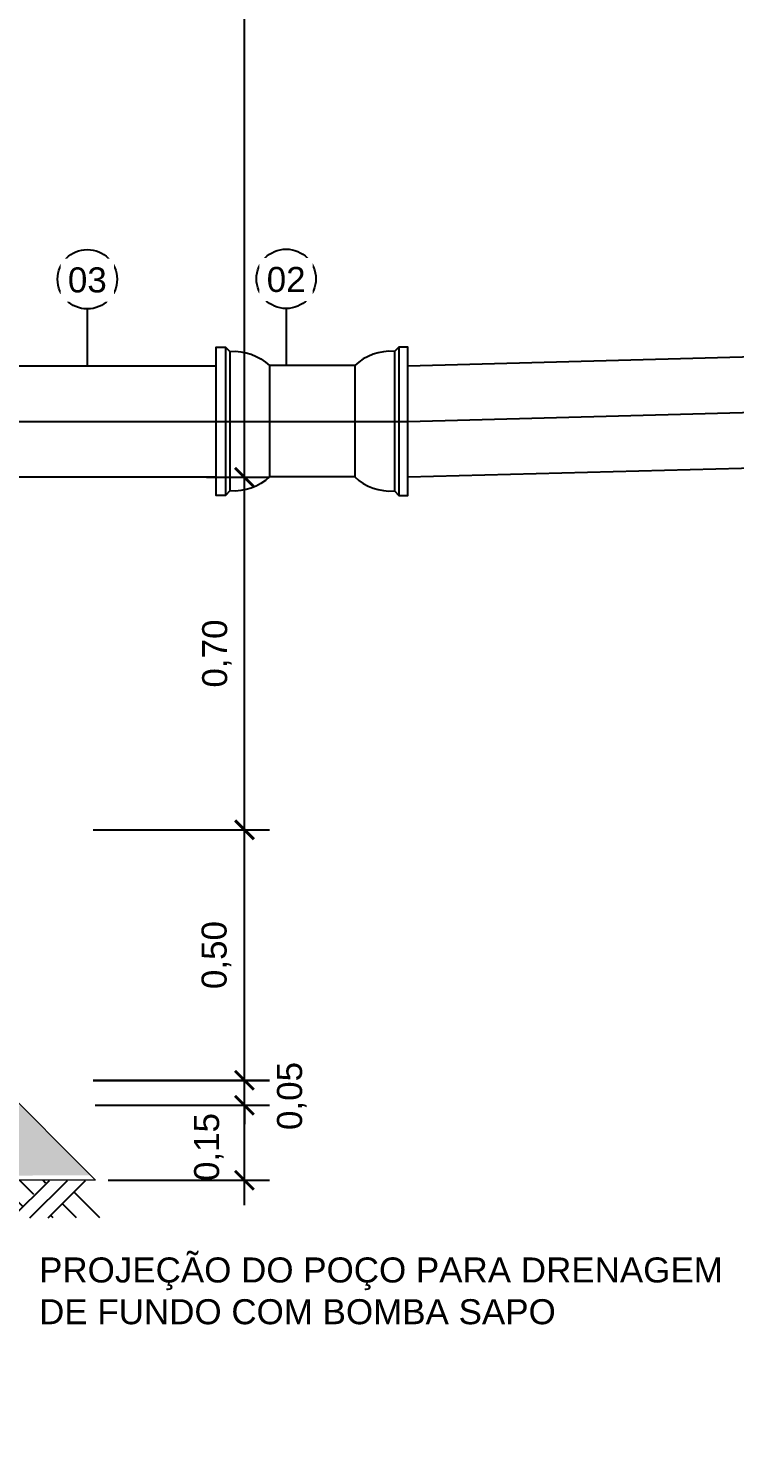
# Model space of a CAD drawing. Extents: x -160 to 364724, y -100 to 7353297.
# Drawn here: x 361697.299 to 361698.71, y 7348042.811 to 7348045.652 of the extents above; entities that cross this region are included whole.
import ezdxf
from ezdxf.enums import TextEntityAlignment as Align

# ---------------------------------------------------------------- set-up
doc = ezdxf.new("R2010")
doc.units = 0
doc.header["$LTSCALE"] = 5
doc.linetypes.add('SGC_DASHDOT', pattern=[1, 0.5, -0.25, 0, -0.25])
for name, color, linetype in [('01-CONTINUA', 1, 'Continuous'), ('BOLA LM', 1, 'Continuous'), ('FLANGES', 2, 'Continuous'), ('GER-SIMBOLOS', 1, 'Continuous'), ('Q-PLATO', 5, 'Continuous'), ('SANC_COTAS', 1, 'Continuous'), ('SANC_TEXTO', 2, 'Continuous'), ('SGC-Conexoes (Linhas Externas)', 3, 'Continuous'), ('SGC-Eixos', 253, 'SGC_DASHDOT'), ('SGC-Tubos (Desenho Bifilar)', 3, 'Continuous')]:
    doc.layers.add(name, color=color, linetype=linetype)
doc.styles.add('R-80', font='arial.ttf')
doc.dimstyles.new('GERAL - 25', dxfattribs={"dimscale": 0.025, "dimtxt": 2, "dimasz": 1.5, "dimexe": 2, "dimexo": 1, "dimgap": 1, "dimtad": 1, "dimzin": 0, "dimtxsty": 'R-80', "dimblk": 'ARCHTICK', "dimcen": 0, "dimdle": 2, "dimclrd": 1, "dimclre": 1, "dimclrt": 2, "dimadec": 0, "dimazin": 0, "dimtfac": 0.5, "dimtmove": 2, "dimatfit": 3, "dimldrblk": 'OPEN90', "dimfxl": 1, "dimtolj": 1, "dimtzin": 0, "dimarcsym": 0})

# ---------------------------------------------------------------- blocks, each defined once
blk = doc.blocks.new('_ARCHTICK')
at = {"color": 0, "linetype": 'ByBlock', "const_width": 0.15}
blk.add_lwpolyline([(-0.5, -0.5), (0.5, 0.5)], dxfattribs=at)
blk = doc.blocks.new('*D437')
at = {"layer": 'Defpoints', "color": 0, "transparency": 16777216}
for p in [(361697.6297, 7348044.756), (361697.7306, 7348044.756), (361697.4035, 7348044.052)]:
    blk.add_point(p, dxfattribs=at)
at = {"layer": 'SANC_COTAS', "color": 1, "lineweight": -2, "transparency": 16777216}
for p, q in [((361697.7306, 7348044.002), (361697.7306, 7348044.806)), ((361697.6547, 7348044.756), (361697.7806, 7348044.756)), ((361697.4285, 7348044.052), (361697.7806, 7348044.052))]:
    blk.add_line(p, q, dxfattribs=at)
at = {"layer": 'SANC_COTAS', "color": 1, "lineweight": -2, "transparency": 16777216, "xscale": 0.03750000000000001, "yscale": 0.03750000000000001, "zscale": 0.03750000000000001}
for p, rotation in [((361697.7306, 7348044.756), 90), ((361697.7306, 7348044.052), 270)]:
    blk.add_blockref('_ARCHTICK', p, dxfattribs=dict(at, rotation=rotation))
at = {"layer": 'SANC_COTAS', "color": 2, "transparency": 16777216, "insert": (361697.6756, 7348044.404), "char_height": 0.05, "attachment_point": 5, "rotation": 90, "style": 'R-80'}
blk.add_mtext('\\A1;0,70', dxfattribs=at)
blk = doc.blocks.new('_Open90')
at = {"color": 0, "linetype": 'ByBlock', "lineweight": -2}
for p, q in [((0, 0), (-1, 0)), ((-0.5, 0.5), (0, 0)), ((0, 0), (-0.5, -0.5))]:
    blk.add_line(p, q, dxfattribs=at)
blk = doc.blocks.new('*D438')
at = {"layer": 'Defpoints', "color": 0, "transparency": 16777216}
for p in [(361697.3887, 7348048.186), (361697.7306, 7348048.186), (361697.6297, 7348044.756)]:
    blk.add_point(p, dxfattribs=at)
at = {"layer": 'SANC_COTAS', "color": 1, "lineweight": -2, "transparency": 16777216}
for p, q in [((361697.7306, 7348044.706), (361697.7306, 7348048.236)), ((361697.4137, 7348048.186), (361697.7806, 7348048.186)), ((361697.6547, 7348044.756), (361697.7806, 7348044.756))]:
    blk.add_line(p, q, dxfattribs=at)
at = {"layer": 'SANC_COTAS', "color": 1, "lineweight": -2, "transparency": 16777216, "xscale": 0.03750000000000001, "yscale": 0.03750000000000001, "zscale": 0.03750000000000001}
for p, rotation in [((361697.7306, 7348048.186), 90), ((361697.7306, 7348044.756), 270)]:
    blk.add_blockref('_ARCHTICK', p, dxfattribs=dict(at, rotation=rotation))
at = {"layer": 'SANC_COTAS', "color": 2, "transparency": 16777216, "insert": (361697.6756, 7348046.471), "char_height": 0.05, "attachment_point": 5, "rotation": 90, "style": 'R-80'}
blk.add_mtext('\\A1;3,43', dxfattribs=at)
blk = doc.blocks.new('*D432')
at = {"layer": 'Defpoints', "color": 0, "transparency": 16777216}
for p in [(361697.4035, 7348043.5517), (361697.7306, 7348043.5517), (361697.4071, 7348043.502)]:
    blk.add_point(p, dxfattribs=at)
at = {"layer": 'SANC_COTAS', "color": 1, "lineweight": -2, "transparency": 16777216}
for p, q in [((361697.7306, 7348043.5517), (361697.7306, 7348043.5892)), ((361697.4285, 7348043.5517), (361697.7806, 7348043.5517)), ((361697.7306, 7348043.502), (361697.7306, 7348043.5517)), ((361697.4321, 7348043.502), (361697.7806, 7348043.502)), ((361697.7306, 7348043.502), (361697.7306, 7348043.4645))]:
    blk.add_line(p, q, dxfattribs=at)
at = {"layer": 'SANC_COTAS', "color": 1, "lineweight": -2, "transparency": 16777216, "xscale": 0.03750000000000001, "yscale": 0.03750000000000001, "zscale": 0.03750000000000001}
for p, rotation in [((361697.7306, 7348043.5517), 270), ((361697.7306, 7348043.502), 90)]:
    blk.add_blockref('_ARCHTICK', p, dxfattribs=dict(at, rotation=rotation))
at = {"layer": 'SANC_COTAS', "color": 2, "transparency": 16777216, "insert": (361697.8252, 7348043.5205), "char_height": 0.05, "attachment_point": 5, "rotation": 90, "style": 'R-80'}
blk.add_mtext('\\A1;0,05', dxfattribs=at)
blk = doc.blocks.new('*D433')
at = {"layer": 'Defpoints', "color": 0, "transparency": 16777216}
for p in [(361697.4035, 7348044.0517), (361697.7306, 7348044.0517), (361697.4035, 7348043.552)]:
    blk.add_point(p, dxfattribs=at)
at = {"layer": 'SANC_COTAS', "color": 1, "lineweight": -2, "transparency": 16777216}
for p, q in [((361697.7306, 7348043.502), (361697.7306, 7348044.1017)), ((361697.4285, 7348044.0517), (361697.7806, 7348044.0517)), ((361697.4285, 7348043.552), (361697.7806, 7348043.552))]:
    blk.add_line(p, q, dxfattribs=at)
at = {"layer": 'SANC_COTAS', "color": 1, "lineweight": -2, "transparency": 16777216, "xscale": 0.03750000000000001, "yscale": 0.03750000000000001, "zscale": 0.03750000000000001}
for p, rotation in [((361697.7306, 7348044.0517), 90), ((361697.7306, 7348043.552), 270)]:
    blk.add_blockref('_ARCHTICK', p, dxfattribs=dict(at, rotation=rotation))
at = {"layer": 'SANC_COTAS', "color": 2, "transparency": 16777216, "insert": (361697.6745, 7348043.8019), "char_height": 0.05, "attachment_point": 5, "rotation": 90, "style": 'R-80'}
blk.add_mtext('\\A1;0,50', dxfattribs=at)
blk = doc.blocks.new('*D434')
at = {"layer": 'Defpoints', "color": 0, "transparency": 16777216}
for p in [(361697.4071, 7348043.502), (361697.7306, 7348043.502), (361697.4332, 7348043.3523)]:
    blk.add_point(p, dxfattribs=at)
at = {"layer": 'SANC_COTAS', "color": 1, "lineweight": -2, "transparency": 16777216}
for p, q in [((361697.7306, 7348043.3023), (361697.7306, 7348043.552)), ((361697.4321, 7348043.502), (361697.7806, 7348043.502)), ((361697.4582, 7348043.3523), (361697.7806, 7348043.3523))]:
    blk.add_line(p, q, dxfattribs=at)
at = {"layer": 'SANC_COTAS', "color": 1, "lineweight": -2, "transparency": 16777216, "xscale": 0.03750000000000001, "yscale": 0.03750000000000001, "zscale": 0.03750000000000001}
for p, rotation in [((361697.7306, 7348043.502), 90), ((361697.7306, 7348043.3523), 270)]:
    blk.add_blockref('_ARCHTICK', p, dxfattribs=dict(at, rotation=rotation))
at = {"layer": 'SANC_COTAS', "color": 2, "transparency": 16777216, "insert": (361697.6595, 7348043.4186), "char_height": 0.05, "attachment_point": 5, "rotation": 90, "style": 'R-80'}
blk.add_mtext('\\A1;0,15', dxfattribs=at)
blk = doc.blocks.new('*U348')
at = {"layer": 'GER-SIMBOLOS'}
for p, q in [((-0.587, -0.3), (-0.287, 0)), ((-0.454, -0.3), (-0.154, 0)), ((-0.3, -0.3), (0, 0)), ((0.3, -0.3), (0, 0)), ((0.31, -0.3), (0.61, 0)), ((0.453, -0.3), (0.753, 0)), ((0.599, -0.3), (0.899, 0)), ((-0.563, -0.276), (-0.849, 0)), ((-0.47, -0.183), (-0.659, 0)), ((-0.377, -0.089), (-0.466, 0)), ((0.113, -0.3), (-0.094, -0.094)), ((0.393, -0.207), (0.186, 0)), ((0.486, -0.114), (0.373, 0)), ((0.579, -0.021), (0.559, 0)), ((1.013, -0.3), (0.806, -0.094)), ((-0.074, -0.3), (-0.187, -0.187)), ((0.826, -0.3), (0.713, -0.187)), ((-0.26, -0.3), (-0.28, -0.28)), ((0.64, -0.3), (0.62, -0.28))]:
    blk.add_line(p, q, dxfattribs=at)

msp = doc.modelspace()

# ---------------------------------------------------------------- hatches: boundary and pattern name
at = {"layer": '01-CONTINUA'}
h = msp.add_hatch(dxfattribs=at)
h.set_pattern_fill('GRAVEL', color=9, scale=0.004)
h.set_pattern_definition([(228.01279, (361693.3082404, 7348043.4428994), (-0.8128, -0.9144), [0.0136689, -1.3532193]), (184.96974, (361693.2990964, 7348043.4327394), (1.2191999995, 0.101600006), [0.0234562, -2.322162]), (132.51045, (361693.2757284, 7348043.4307074), (1.016, -1.1176), [0.0165393, -1.637389]), (267.27369, (361693.2361044, 7348043.4053074), (0.1016, 2.032), [0.0213602, -2.1146575]), (292.83365, (361693.2350884, 7348043.3839714), (-0.508, 1.2192), [0.0209453, -2.0735923]), (357.27369, (361693.2432164, 7348043.3646674), (-2.032, 0.1016), [0.0213602, -2.1146575]), (37.69424, (361693.2645524, 7348043.3636514), (-1.3208, -1.016), [0.0282477, -2.7965246]), (72.25533, (361693.2869044, 7348043.3809234), (0.7112000002, 2.2352), [0.0266688, -2.6402103]), (121.42957, (361693.2950324, 7348043.4063234), (-0.8128, 1.3208), [0.0214325, -2.1218218]), (175.23636, (361693.283856, 7348043.424611), (1.1176, -0.1016), [0.0244685, -1.1989575]), (222.39744, (361693.2594724, 7348043.4266434), (-1.2192, -1.1176), [0.0316431, -3.1326709]), (138.81407, (361693.336688, 7348043.404291), (-0.7112, 0.6096), [0.0108002, -1.0692226]), (171.46923, (361693.3285604, 7348043.4114034), (1.3208, -0.2032), [0.0205473, -2.0341856]), (225, (361693.30824, 7348043.41445), (-1e-17, -0.1016), [0.0143684, -0.1293157]), (203.1986, (361693.301128, 7348043.426643), (0.508, 0.2032), [0.0077377, -0.766025]), (291.8014, (361693.294016, 7348043.423595), (-0.1016, 0.3048), [0.0109426, -0.5361901]), (30.96376, (361693.29808, 7348043.413435), (0.3048, 0.2032), [0.0177728, -0.574652]), (161.56505, (361693.31332, 7348043.42258), (0.2032, -0.1016), [0.0128515, -0.308436]), (16.38954, (361693.2350884, 7348043.4235954), (1.016, 0.3048), [0.0180035, -1.782353]), (70.34618, (361693.2523604, 7348043.4286754), (-0.4064, -1.1176), [0.015104, -1.4952886]), (293.1986, (361693.31332, 7348043.4429), (-0.2032, 0.508), [0.0154752, -0.7582873]), (343.61046, (361693.3194164, 7348043.4286754), (-1.016, 0.3048), [0.0180035, -1.782353]), (339.44395, (361693.235088, 7348043.360603), (-0.508, 0.2032), [0.0173614, -0.8507094]), (294.77514, (361693.2513444, 7348043.3545074), (-0.508000001, 1.1176), [0.0145469, -1.4401437]), (66.8014, (361693.314336, 7348043.3413), (0.2032, 0.508), [0.0154752, -0.7582873]), (17.35402, (361693.3204324, 7348043.3555234), (-1.3208, -0.4064), [0.0170313, -1.686095]), (69.44395, (361693.264552, 7348043.3413), (-0.2032, -0.508), [0.0086807, -0.85939]), (101.30993, (361693.30824, 7348043.3413), (-0.1016, 0.4064), [0.0051806, -0.5128798]), (165.96376, (361693.307224, 7348043.34638), (0.3048, -0.1016), [0.0209453, -0.3979622]), (186.009, (361693.2869044, 7348043.3514594), (1.016, 0.1016), [0.0194107, -1.9216546]), (303.6901, (361693.29808, 7348043.404291), (-0.1016, 0.2032), [0.014653, -0.351671]), (353.15723, (361693.3062084, 7348043.3920994), (1.7272, -0.2032), [0.0255823, -2.5326404]), (60.9454, (361693.331608, 7348043.389051), (-0.4064, -0.7112), [0.0104603, -1.0355757]), (90, (361693.33669, 7348043.3982), (-0.1016, 0.1016), [0.006096, -0.095504]), (120.25644, (361693.2848724, 7348043.3545074), (0.4064, -0.7112), [0.0141147, -1.3973576]), (48.01279, (361693.2777604, 7348043.3666994), (0.8128, 0.9144), [0.0273377, -1.3395505]), (0, (361693.29605, 7348043.38702), (0.1016, 0.1016), [0.026416, -0.075184]), (325.30485, (361693.3224644, 7348043.3870194), (1.016, -0.711199999), [0.0160644, -1.5903727]), (254.0546, (361693.335672, 7348043.377875), (-0.1016, -0.4064), [0.0147932, -0.724866]), (207.64598, (361693.3316084, 7348043.3636514), (-1.9304, -1.016), [0.0240858, -2.3844986]), (175.42608, (361693.3102724, 7348043.3524754), (-1.3208, 0.1016), [0.0254812, -2.5226339])])
h.paths.add_polyline_path([(361697.2835, 7348043.502), (361694.4295, 7348043.502), (361694.2798, 7348043.3523), (361697.4234, 7348043.3621)])

# ---------------------------------------------------------------- linework, layer by layer
at = {"layer": 'BOLA LM'}
for p, q in [((361697.4166, 7348045.0921), (361697.4166, 7348044.978)), ((361697.8138, 7348045.093), (361697.8138, 7348044.9789))]:
    msp.add_line(p, q, dxfattribs=at)
for centre in [(361697.4166, 7348045.1514), (361697.8138, 7348045.1523)]:
    msp.add_circle(centre, 0.0593, dxfattribs=at)
at = {"layer": 'FLANGES'}
for p, q in [((361697.6927, 7348045.0159), (361697.6927, 7348044.7199)), ((361697.7014, 7348045.0072), (361697.7014, 7348044.7287)), ((361698.03, 7348045.0072), (361698.03, 7348044.7287)), ((361698.0387, 7348045.0159), (361698.0387, 7348044.7199))]:
    msp.add_line(p, q, dxfattribs=at)
for points in [[(361697.7807, 7348044.7569, -0.214214), (361697.7014, 7348044.7287), (361697.6927, 7348044.7199), (361697.6742, 7348044.7199), (361697.6742, 7348045.0159), (361697.6927, 7348045.0159), (361697.7014, 7348045.0072, -0.214214), (361697.7807, 7348044.9789)], [(361697.9507, 7348044.7569, 0.214214), (361698.03, 7348044.7287), (361698.0387, 7348044.7199), (361698.0572, 7348044.7199), (361698.0572, 7348045.0159), (361698.0387, 7348045.0159), (361698.03, 7348045.0072, 0.214214), (361697.9507, 7348044.9789)]]:
    msp.add_lwpolyline(points, format="xyb", close=True, dxfattribs=at)
at = {"layer": 'SANC_COTAS', "linetype": 'Continuous', "lineweight": 13}
msp.add_lwpolyline([(361697.2332, 7348043.5523), (361697.4332, 7348043.3523), (361694.2798, 7348043.3523), (361694.4767, 7348043.552)], dxfattribs=at)
at = {"layer": 'SGC-Conexoes (Linhas Externas)'}
for p, q in [((361697.9507, 7348044.9789), (361697.7807, 7348044.9789)), ((361697.9507, 7348044.7569), (361697.7807, 7348044.7569))]:
    msp.add_line(p, q, dxfattribs=at)
at = {"layer": 'SGC-Eixos', "ltscale": 2}
for points in [[(361701.8635, 7348044.9678), (361698.0572, 7348044.867)], [(361698.0572, 7348044.867), (361696.4841, 7348044.867), (361696.4841, 7348044.8395), (361695.9364, 7348044.8395)]]:
    msp.add_lwpolyline(points, dxfattribs=at)
at = {"layer": 'SGC-Tubos (Desenho Bifilar)'}
for p, q in [((361701.7236, 7348045.075), (361698.0572, 7348044.978)), ((361697.6742, 7348044.978), (361696.9835, 7348044.978)), ((361701.503, 7348044.8468), (361698.0572, 7348044.756)), ((361697.6742, 7348044.756), (361696.9835, 7348044.756))]:
    msp.add_line(p, q, dxfattribs=at)

# ---------------------------------------------------------------- block references
at = {"layer": 'GER-SIMBOLOS', "xscale": 0.249999999582519, "yscale": 0.249999999582519, "zscale": 0.249999999582519}
msp.add_blockref('*U348', (361697.1885, 7348043.352), dxfattribs=at)

# ---------------------------------------------------------------- dimensions: what is measured, and where the dimension line sits
at = {"layer": 'SANC_COTAS'}
for base, p1, p2, picture, middle in [((361697.7306, 7348048.186), (361697.6297, 7348044.756), (361697.3887, 7348048.186), '*D438', (361697.6756, 7348046.471)), ((361697.7306, 7348044.756), (361697.4035, 7348044.052), (361697.6297, 7348044.756), '*D437', (361697.6756, 7348044.404))]:
    dim = msp.add_linear_dim(base=base, p1=p1, p2=p2, angle=90, dimstyle='GERAL - 25', dxfattribs=at)
    dim.commit()
    dim.dimension.update_dxf_attribs({"geometry": picture, "text_midpoint": middle})
for base, p1, p2, picture, middle in [((361697.7306, 7348044.0517), (361697.4035, 7348043.552), (361697.4035, 7348044.0517), '*D433', (361697.6745, 7348043.8019)), ((361697.7306, 7348043.5517), (361697.4071, 7348043.502), (361697.4035, 7348043.5517), '*D432', (361697.8252, 7348043.5205)), ((361697.7306, 7348043.502), (361697.4332, 7348043.3523), (361697.4071, 7348043.502), '*D434', (361697.6595, 7348043.4186))]:
    dim = msp.add_linear_dim(base=base, p1=p1, p2=p2, angle=90, dimstyle='GERAL - 25', dxfattribs=at)
    dim.commit()
    dim.dimension.update_dxf_attribs({"geometry": picture, "text_midpoint": middle, "dimtype": 160})

# ---------------------------------------------------------------- wipeouts: each hides what was drawn before it
msp.add_wipeout([(361697.3027, 7348043.0346), (361698.6932, 7348043.0346), (361698.6932, 7348043.2156), (361697.3027, 7348043.2156)]).dxf.layer = 'SANC_COTAS'

# ---------------------------------------------------------------- next in the draw order: texts
at = {"layer": 'SANC_COTAS', "color": 2, "insert": (361697.3202, 7348043.1981), "char_height": 0.05, "attachment_point": 1, "style": 'R-80'}
msp.add_mtext('PROJEÇÃO DO POÇO PARA DRENAGEM\\PDE FUNDO COM BOMBA SAPO', dxfattribs=at)

# ---------------------------------------------------------------- next in the draw order: wipeouts: each hides what was drawn before it
for points in [[(361697.3632, 7348045.1067), (361697.4698, 7348045.1067), (361697.4698, 7348045.1928), (361697.3632, 7348045.1928)], [(361697.7604, 7348045.1077), (361697.8665, 7348045.1077), (361697.8665, 7348045.1937), (361697.7604, 7348045.1937)]]:
    msp.add_wipeout(points).dxf.layer = 'SANC_TEXTO'

# ---------------------------------------------------------------- next in the draw order: linework, layer by layer
at = {"layer": 'Q-PLATO'}
msp.add_circle((361680.2092, 7348035.5226), 46.9117, dxfattribs=at)

# ---------------------------------------------------------------- next in the draw order: texts
at = {"layer": 'SANC_TEXTO', "style": 'R-80'}
for s, p in [('03', (361697.4166, 7348045.1251)), ('02', (361697.8138, 7348045.126))]:
    msp.add_text(s, height=0.05, dxfattribs=at).set_placement(p, align=Align.CENTER)

doc.saveas('drawing.dxf')
